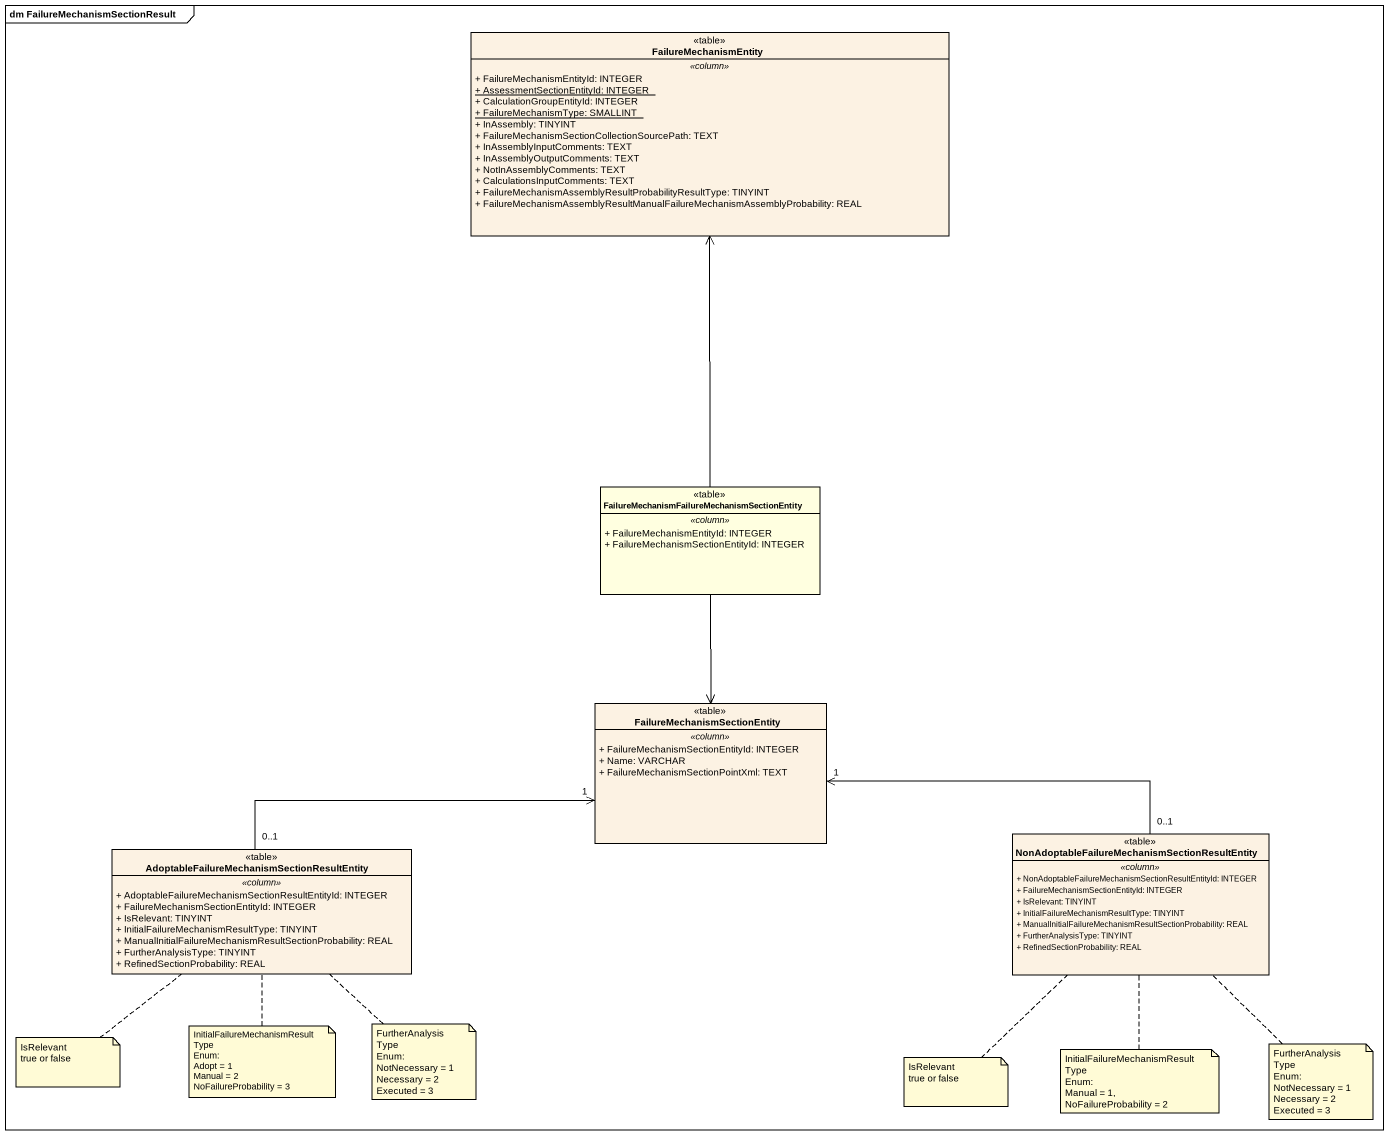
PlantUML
@startuml
mainframe dm FailureMechanismSectionResult
hide circle
hide empty members
skinparam classAttributeIconSize 0
class FailureMechanismEntity <<table>> #FCF2E3 {
  .. <<column>> ..
  + FailureMechanismEntityId: INTEGER
  {static} + AssessmentSectionEntityId: INTEGER
  + CalculationGroupEntityId: INTEGER
  {static} + FailureMechanismType: SMALLINT
  + InAssembly: TINYINT
  + FailureMechanismSectionCollectionSourcePath: TEXT
  + InAssemblyInputComments: TEXT
  + InAssemblyOutputComments: TEXT
  + NotInAssemblyComments: TEXT
  + CalculationsInputComments: TEXT
  + FailureMechanismAssemblyResultProbabilityResultType: TINYINT
  + FailureMechanismAssemblyResultManualFailureMechanismAssemblyProbability: REAL
}
class "FailureMechanismFailureMechanismSectionEntity" as FailureMechanismFailureMecha <<table>> #FFFFE0 {
  .. <<column>> ..
  + FailureMechanismEntityId: INTEGER
  + FailureMechanismSectionEntityId: INTEGER
}
class "FailureMechanismSectionEntity" as FailureMechanismSectionEntit <<table>> #FCF2E3 {
  .. <<column>> ..
  + FailureMechanismSectionEntityId: INTEGER
  + Name: VARCHAR
  + FailureMechanismSectionPointXml: TEXT
}
class "AdoptableFailureMechanismSectionResultEntity" as AdoptableFailureMechanismSec <<table>> #FCF2E3 {
  .. <<column>> ..
  + AdoptableFailureMechanismSectionResultEntityId: INTEGER
  + FailureMechanismSectionEntityId: INTEGER
  + IsRelevant: TINYINT
  + InitialFailureMechanismResultType: TINYINT
  + ManualInitialFailureMechanismResultSectionProbability: REAL
  + FurtherAnalysisType: TINYINT
  + RefinedSectionProbability: REAL
}
class "NonAdoptableFailureMechanismSectionResultEntity" as NonAdoptableFailureMechanism <<table>> #FCF2E3 {
  .. <<column>> ..
  + NonAdoptableFailureMechanismSectionResultEntityId: INTEGER
  + FailureMechanismSectionEntityId: INTEGER
  + IsRelevant: TINYINT
  + InitialFailureMechanismResultType: TINYINT
  + ManualInitialFailureMechanismResultSectionProbability: REAL
  + FurtherAnalysisType: TINYINT
  + RefinedSectionProbability: REAL
}
FailureMechanismFailureMecha -up-> FailureMechanismEntity
FailureMechanismFailureMecha --> FailureMechanismSectionEntit
AdoptableFailureMechanismSec "0..1" -right-> "1" FailureMechanismSectionEntit
NonAdoptableFailureMechanism "0..1" -left-> "1" FailureMechanismSectionEntit
note bottom of AdoptableFailureMechanismSec
  InitialFailureMechanismResultType
  Enum:
  Adopt = 1
  Manual = 2
  NoFailureProbability = 3
end note
note bottom of AdoptableFailureMechanismSec
  FurtherAnalysisType
  Enum:
  NotNecessary = 1
  Necessary = 2
  Executed = 3
end note
note bottom of AdoptableFailureMechanismSec
  IsRelevant
  true or false
end note
note bottom of NonAdoptableFailureMechanism
  IsRelevant
  true or false
end note
note bottom of NonAdoptableFailureMechanism
  InitialFailureMechanismResultType
  Enum:
  Manual = 1,
  NoFailureProbability = 2
end note
note bottom of NonAdoptableFailureMechanism
  FurtherAnalysisType
  Enum:
  NotNecessary = 1
  Necessary = 2
  Executed = 3
end note
@enduml
